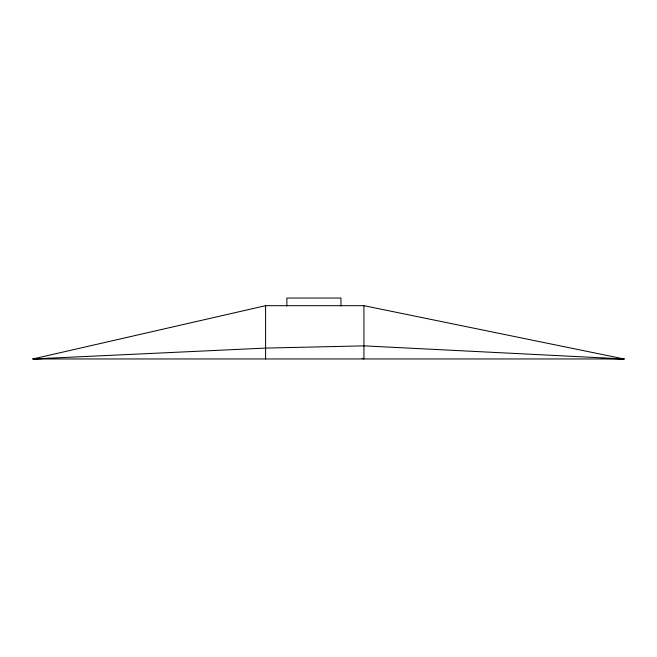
<?xml version="1.0" encoding="UTF-8"?>
<svg xmlns="http://www.w3.org/2000/svg" width="657" height="657" viewBox="0 0 657 657"><rect width="100%" height="100%" fill="white"/><g stroke="black" fill="none" stroke-linecap="round" stroke-linejoin="round"><path stroke-width="0.99" d="M601.492 358.394L624.068 358.96L363.929 305.677L265.584 305.677L32.85 358.96L624.15 358.96M49.242 358.385L32.85 358.96L265.584 348.087L363.929 345.861L624.068 358.96M362.023 358.295L363.929 358.96L363.929 305.677M340.958 306.088L340.958 298.04L286.871 298.04L286.871 306.088M265.584 305.677L265.584 358.96"/></g></svg>
